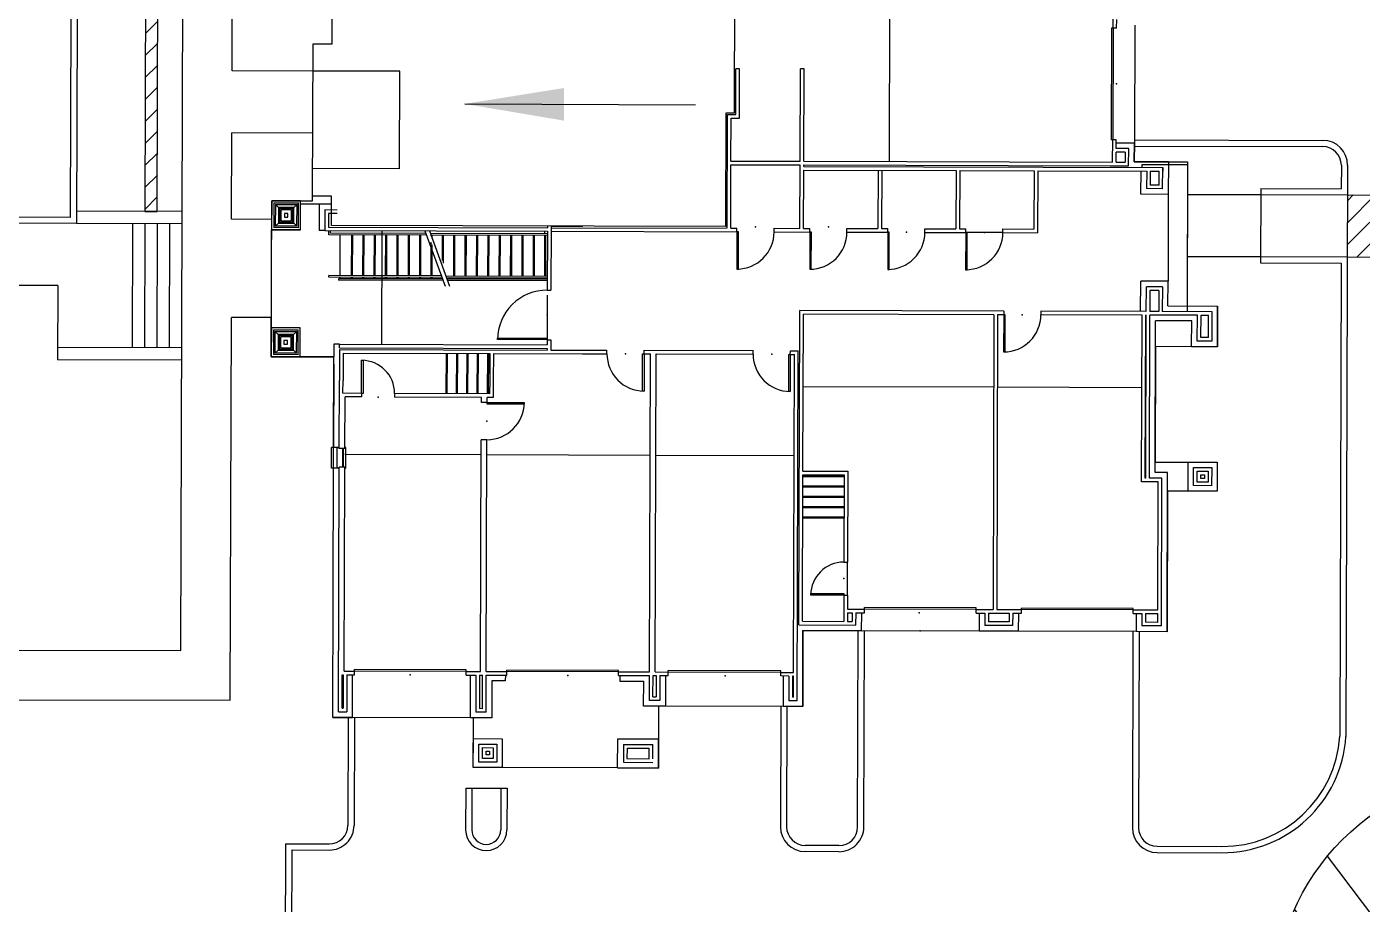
# Model space of a CAD drawing. Header units: feet. Extents: x 26064 to 27719, y 16802 to 28989.
# Drawn here: x 27415.9 to 27523.6, y 17355 to 17425.8 of the extents above; entities that cross this region are included whole.
import ezdxf

# ---------------------------------------------------------------- set-up
doc = ezdxf.new("R2010")
doc.units = ezdxf.units.FT
doc.header["$LTSCALE"] = 50
doc.header["$MEASUREMENT"] = 0
doc.header["$PDSIZE"] = -0.5
doc.linetypes.add('HIDDEN', pattern=[0.375, 0.25, -0.125])
for name, color, linetype in [('BUILDING-INTERIOR', 251, 'Continuous'), ('BUILDINGS', 5, 'Continuous'), ('CURB-B', 4, 'Continuous'), ('CURB-F', 32, 'Continuous'), ('INLET PROTECTION', 1, 'HIDDEN'), ('PAINT-MARKINGS', 32, 'Continuous'), ('RETAINING WALL', 7, 'Continuous'), ('SD-STRUCTURE', 6, 'Continuous'), ('SIDEWALK', 9, 'Continuous'), ('STAIRS', 43, 'Continuous'), ('STEPS', 7, 'Continuous')]:
    doc.layers.add(name, color=color, linetype=linetype)
doc.styles.add('ls80', font='simplex', dxfattribs={"oblique": 15, "height": 4})
doc.dimstyles.new('dim', dxfattribs={"dimtxt": 0.18, "dimasz": 0.16, "dimexe": 0.0625, "dimexo": 0.0625, "dimgap": 0.03, "dimtad": 3, "dimdec": 4, "dimzin": 0, "dimdsep": 46, "dimtxsty": 'ls80', "dimcen": 0.09, "dimclrd": 256, "dimclre": 256, "dimclrt": 256, "dimaunit": 1, "dimadec": 4, "dimazin": 0, "dimtfac": 1, "dimtdec": 4, "dimtofl": 0, "dimtmove": 2, "dimatfit": 3, "dimfxl": 0, "dimtolj": 1, "dimtzin": 0, "dimlwd": -1, "dimlwe": -1, "dimarcsym": 0})

msp = doc.modelspace()

# ---------------------------------------------------------------- hatches: boundary and pattern name
at = {"layer": 'INLET PROTECTION', "linetype": 'Continuous'}
h = msp.add_hatch(dxfattribs=at)
h.set_pattern_fill('ANSI31', scale=37.499998, angle=262.0889784, style=0)
h.set_pattern_definition([(307.088978, (51646.2888, -5917.764), (3.7392183, 2.82681806), [])])
edge = h.paths.add_edge_path()
edge.add_arc((27535.3005, 17346.96236), 18.75, 0, 360)
at = {"layer": 'PAINT-MARKINGS'}
h = msp.add_hatch(dxfattribs=at)
h.set_pattern_fill('ANSI31', scale=10, style=0)
h.set_pattern_definition([(45, (-0.0024, -0.8333), (-0.883883476, 0.883883476), [])])
h.paths.add_polyline_path([(27566.4178, 17407.08755), (27566.43239, 17412.08753), (27522.43258, 17412.21595), (27522.41798, 17407.21597)])
at = {"layer": 'RETAINING WALL'}
h = msp.add_hatch(dxfattribs=at)
h.set_pattern_fill('ANSI31', scale=10, style=0)
edge = h.paths.add_edge_path()
edge.add_line((27426.44322, 17410.87929), (27426.76213, 17520.14799))
edge.add_arc((27449.76204, 17520.08087), 23, 138.7365357, 179.8327778, ccw=False)
edge.add_line((27432.47328, 17535.24988), (27431.7216, 17535.90941))
edge.add_arc((27449.76204, 17520.08087), 24, 138.7365357, 179.8327778)
edge.add_line((27425.76214, 17520.15091), (27425.44323, 17410.88221))
edge.add_line((27425.44323, 17410.88221), (27426.44322, 17410.87929))

# ---------------------------------------------------------------- linework, layer by layer
at = {"layer": 'BUILDING-INTERIOR', "color": 7, "ltscale": 12}
for p, q in [((27485.5007, 17414.9061), (27485.53753, 17427.52625)), ((27503.52533, 17425.66193), (27503.53062, 17427.47373)), ((27503.81689, 17425.66108), (27503.81895, 17426.36914)), ((27503.40038, 17425.6623), (27503.37412, 17416.66576)), ((27503.52533, 17425.66193), (27503.40038, 17425.6623)), ((27503.52533, 17425.66193), (27503.49907, 17416.66539)), ((27503.81689, 17425.66108), (27503.52533, 17425.66193)), ((27445.99514, 17422.18538), (27438.99783, 17422.2058)), ((27445.97216, 17414.3134), (27445.99514, 17422.18538)), ((27473.09975, 17418.6909), (27473.11057, 17422.39779)), ((27473.40212, 17422.39694), (27473.11057, 17422.39779)), ((27473.39045, 17418.39849), (27473.40212, 17422.39694)), ((27478.29514, 17414.92714), (27478.3169, 17422.3826)), ((27478.60845, 17422.38175), (27478.3169, 17422.3826)), ((27478.58669, 17414.92628), (27478.60845, 17422.38175)), ((27472.40659, 17409.52966), (27472.43334, 17418.69284)), ((27472.43334, 17418.69284), (27473.09975, 17418.6909)), ((27472.71395, 17414.94343), (27472.72404, 17418.40043)), ((27472.72404, 17418.40043), (27473.39045, 17418.39849)), ((27503.49907, 17416.66539), (27503.37412, 17416.66576)), ((27503.49379, 17414.85359), (27503.49907, 17416.66539)), ((27503.79063, 17416.66454), (27503.49907, 17416.66539)), ((27503.78856, 17415.95648), (27503.79063, 17416.66454)), ((27503.7899, 17416.41464), (27505.24767, 17416.41038)), ((27505.24324, 17414.89013), (27505.24767, 17416.41038)), ((27503.78534, 17414.85274), (27503.78771, 17415.66492)), ((27504.49577, 17415.66286), (27503.78771, 17415.66492)), ((27504.78818, 17415.95356), (27503.78856, 17415.95648)), ((27504.49577, 17415.66286), (27504.4934, 17414.85067)), ((27504.78411, 17414.55827), (27504.78818, 17415.95356)), ((27445.97216, 17414.3134), (27438.97486, 17414.33382)), ((27472.69815, 17409.5288), (27472.7131, 17414.65187)), ((27472.7131, 17414.65187), (27478.29429, 17414.63558)), ((27472.71395, 17414.94343), (27478.29514, 17414.92714)), ((27478.27933, 17409.51252), (27478.29429, 17414.63558)), ((27478.57089, 17409.51166), (27478.58463, 17414.21822)), ((27478.58463, 17414.21822), (27490.87157, 17414.18236)), ((27478.58548, 17414.50977), (27478.58584, 17414.63473)), ((27478.58548, 17414.50977), (27507.53269, 17414.42529)), ((27478.58584, 17414.63473), (27503.28467, 17414.56264)), ((27478.58669, 17414.92628), (27503.49379, 17414.85359)), ((27484.58232, 17414.20071), (27484.56858, 17409.49416)), ((27484.87387, 17414.19986), (27484.86014, 17409.49331)), ((27490.87157, 17414.18236), (27490.85784, 17409.4758)), ((27491.16312, 17414.18151), (27491.14939, 17409.47495)), ((27491.16312, 17414.18151), (27497.16082, 17414.164)), ((27497.16082, 17414.164), (27497.14708, 17409.45745)), ((27497.45237, 17414.16315), (27497.43779, 17409.16504)), ((27497.45237, 17414.16315), (27506.24067, 17414.1375)), ((27503.28467, 17414.56264), (27504.78411, 17414.55827)), ((27503.78534, 17414.85274), (27504.4934, 17414.85067)), ((27507.99218, 17414.88211), (27505.24324, 17414.89013)), ((27505.77704, 17412.26456), (27505.78251, 17414.13884)), ((27506.11656, 17414.42942), (27506.11656, 17414.42942)), ((27506.24067, 17414.1375), (27506.23653, 17412.72138)), ((27506.53222, 17414.13665), (27506.52894, 17413.01209)), ((27506.53222, 17414.13665), (27507.24028, 17414.13458)), ((27507.237, 17413.01002), (27507.24028, 17414.13458)), ((27507.5277, 17412.71762), (27507.53269, 17414.42529)), ((27507.53269, 17414.42529), (27507.53184, 17414.13373)), ((27507.99218, 17414.88211), (27507.98453, 17412.25812)), ((27507.237, 17413.01002), (27506.52894, 17413.01209)), ((27435.67686, 17411.74023), (27435.67005, 17409.40779)), ((27438.0093, 17411.73342), (27435.67686, 17411.74023)), ((27438.00249, 17409.40099), (27438.0093, 17411.73342)), ((27440.50755, 17411.4554), (27440.50948, 17412.12184)), ((27507.98453, 17412.25812), (27505.77704, 17412.26456)), ((27507.5277, 17412.71762), (27506.23653, 17412.72138)), ((27507.98453, 17412.25812), (27507.9641, 17405.26081)), ((27435.84298, 17411.57314), (27435.83714, 17409.57391)), ((27435.84298, 17411.57314), (27437.84221, 17411.56731)), ((27435.96757, 17411.44783), (27435.96246, 17409.6985)), ((27435.96757, 17411.44783), (27437.7169, 17411.44272)), ((27436.21674, 17411.19719), (27435.96757, 17411.44783)), ((27436.21674, 17411.19719), (27436.21309, 17409.94767)), ((27437.46626, 17411.19355), (27436.21674, 17411.19719)), ((27436.2998, 17411.11365), (27436.29664, 17410.03073)), ((27437.38272, 17411.11049), (27436.2998, 17411.11365)), ((27436.40362, 17411.00922), (27436.40107, 17410.13455)), ((27437.27829, 17411.00666), (27436.40362, 17411.00922)), ((27436.69432, 17410.71681), (27436.69347, 17410.42526)), ((27436.98588, 17410.71596), (27436.69432, 17410.71681)), ((27436.98503, 17410.42441), (27436.98588, 17410.71596)), ((27437.27573, 17410.132), (27437.27829, 17411.00666)), ((27437.37956, 17410.02757), (27437.38272, 17411.11049)), ((27437.46261, 17409.94403), (27437.46626, 17411.19355)), ((27437.46626, 17411.19355), (27437.7169, 17411.44272)), ((27437.71179, 17409.69339), (27437.7169, 17411.44272)), ((27437.83638, 17409.56808), (27437.84221, 17411.56729)), ((27439.50793, 17411.45832), (27438.00851, 17411.46269)), ((27439.50793, 17411.45832), (27439.50173, 17409.33413)), ((27440.50755, 17411.4554), (27439.50793, 17411.45832)), ((27439.96475, 17410.99882), (27439.95989, 17409.3328)), ((27440.96437, 17410.9959), (27439.96475, 17410.99882)), ((27440.25546, 17410.70642), (27440.2523, 17409.6235)), ((27440.96352, 17410.70435), (27440.25546, 17410.70642)), ((27437.83638, 17409.56808), (27435.83715, 17409.57391)), ((27436.21309, 17409.94767), (27435.96247, 17409.6985)), ((27437.71179, 17409.69339), (27435.96247, 17409.6985)), ((27436.21309, 17409.94767), (27437.46261, 17409.94403)), ((27436.29664, 17410.03073), (27437.37956, 17410.02757)), ((27436.40107, 17410.13455), (27437.27573, 17410.132)), ((27436.69347, 17410.42526), (27436.98503, 17410.42441)), ((27437.46261, 17409.94403), (27437.71179, 17409.69339)), ((27440.2523, 17409.6235), (27457.91215, 17409.57196)), ((27457.91252, 17409.69691), (27457.91215, 17409.57196)), ((27458.20407, 17409.69606), (27458.189, 17404.53136)), ((27458.20371, 17409.57111), (27472.34412, 17409.52984)), ((27458.20407, 17409.69606), (27460.77422, 17409.68856)), ((27435.64696, 17401.49416), (27435.67005, 17409.40779)), ((27435.67005, 17409.40779), (27438.00249, 17409.40099)), ((27438.00249, 17409.40099), (27435.67005, 17409.40779)), ((27439.95989, 17409.3328), (27439.50173, 17409.33413)), ((27439.95989, 17409.3328), (27457.9113, 17409.2804)), ((27440.2921, 17408.99862), (27440.29307, 17409.33182)), ((27448.16113, 17408.97564), (27440.2921, 17408.99862)), ((27440.41742, 17409.12321), (27440.41802, 17409.33146)), ((27448.11411, 17409.10073), (27440.41742, 17409.12321)), ((27441.19881, 17405.70554), (27441.20841, 17408.99594)), ((27442.11513, 17405.70286), (27442.12473, 17408.99327)), ((27443.03144, 17405.70019), (27443.04104, 17408.99059)), ((27443.94775, 17405.69751), (27443.95736, 17408.98792)), ((27444.86407, 17405.69484), (27444.87367, 17408.98524)), ((27445.78039, 17405.69216), (27445.78999, 17408.98257)), ((27446.6967, 17405.68949), (27446.7063, 17408.9799)), ((27447.61301, 17405.68681), (27447.62262, 17408.97722)), ((27448.53876, 17408.91796), (27448.53893, 17408.97454)), ((27457.9113, 17409.2804), (27457.89744, 17404.53221)), ((27458.20286, 17409.27955), (27473.19711, 17409.23579)), ((27472.69815, 17409.5288), (27473.19796, 17409.52734)), ((27473.19711, 17409.23579), (27473.18836, 17406.23694)), ((27473.19711, 17409.23579), (27473.19796, 17409.52734)), ((27473.32206, 17409.23542), (27473.19711, 17409.23579)), ((27473.31331, 17406.23658), (27473.32206, 17409.23542)), ((27476.19596, 17409.22704), (27476.19681, 17409.51859)), ((27476.19596, 17409.22704), (27479.06985, 17409.21865)), ((27476.19681, 17409.51859), (27478.27933, 17409.51251)), ((27478.57089, 17409.51166), (27479.0707, 17409.5102)), ((27479.06985, 17409.21865), (27479.06109, 17406.2198)), ((27479.06985, 17409.21865), (27479.0707, 17409.5102)), ((27479.1948, 17409.21828), (27479.06985, 17409.21865)), ((27479.18605, 17406.21944), (27479.1948, 17409.21828)), ((27482.06869, 17409.2099), (27482.06955, 17409.50145)), ((27482.06869, 17409.2099), (27485.3591, 17409.20029)), ((27482.06954, 17409.50145), (27484.56858, 17409.49416)), ((27484.86014, 17409.49331), (27485.35995, 17409.49185)), ((27485.3591, 17409.20029), (27485.35034, 17406.20145)), ((27485.3591, 17409.20029), (27485.35995, 17409.49185)), ((27485.48405, 17409.19993), (27485.3591, 17409.20029)), ((27485.4753, 17406.20108), (27485.48405, 17409.19993)), ((27488.35794, 17409.19154), (27488.35879, 17409.4831)), ((27488.35794, 17409.19154), (27491.64835, 17409.18194)), ((27488.3588, 17409.4831), (27490.85784, 17409.4758)), ((27491.14939, 17409.47495), (27491.6492, 17409.47349)), ((27491.64835, 17409.18194), (27491.63959, 17406.18309)), ((27491.64835, 17409.18194), (27491.6492, 17409.47349)), ((27491.7733, 17409.18157), (27491.64835, 17409.18194)), ((27494.64719, 17409.17318), (27491.64835, 17409.18194)), ((27491.76455, 17406.18273), (27491.7733, 17409.18157)), ((27494.64719, 17409.17318), (27494.64804, 17409.46474)), ((27494.6472, 17409.17319), (27497.43779, 17409.16504)), ((27494.64804, 17409.46474), (27497.14708, 17409.45745)), ((27448.52933, 17405.68414), (27448.53724, 17408.39462)), ((27440.28213, 17405.58326), (27440.2825, 17405.70822)), ((27449.39877, 17405.55665), (27440.28213, 17405.58326)), ((27449.35175, 17405.68174), (27440.2825, 17405.70822)), ((27441.07313, 17405.456), (27441.07277, 17405.33105)), ((27449.4928, 17405.30646), (27441.07277, 17405.33105)), ((27449.44578, 17405.43155), (27441.07313, 17405.456)), ((27441.19808, 17405.45564), (27441.19845, 17405.58059)), ((27442.1144, 17405.45296), (27442.11476, 17405.57791)), ((27443.03071, 17405.45029), (27443.03108, 17405.57524)), ((27443.94703, 17405.44761), (27443.94739, 17405.57256)), ((27444.86334, 17405.44494), (27444.8637, 17405.56989)), ((27445.77965, 17405.44226), (27445.78002, 17405.56721)), ((27446.69597, 17405.43959), (27446.69634, 17405.56454)), ((27447.61228, 17405.43692), (27447.61265, 17405.56186)), ((27448.5286, 17405.43423), (27448.52896, 17405.55918)), ((27473.18836, 17406.23694), (27473.31331, 17406.23658)), ((27479.06109, 17406.2198), (27479.18605, 17406.21944)), ((27485.35034, 17406.20145), (27485.4753, 17406.20108)), ((27491.63959, 17406.18309), (27491.76455, 17406.18273)), ((27505.74944, 17402.80986), (27505.75661, 17405.26725)), ((27507.9641, 17405.26081), (27505.75661, 17405.26725)), ((27507.95827, 17403.26157), (27507.9641, 17405.26081)), ((27457.89744, 17404.53221), (27458.189, 17404.53136)), ((27506.2076, 17402.80852), (27506.21343, 17404.80775)), ((27507.50461, 17404.80398), (27506.21343, 17404.80775)), ((27506.50414, 17404.51534), (27506.49915, 17402.80767)), ((27507.2122, 17404.51328), (27506.50414, 17404.51534)), ((27507.2122, 17404.51328), (27507.20722, 17402.80561)), ((27507.50461, 17404.80398), (27507.49877, 17402.80475)), ((27457.89623, 17404.1157), (27457.88455, 17400.11724)), ((27507.95827, 17403.26157), (27511.95672, 17403.24991)), ((27511.94712, 17399.9595), (27511.95672, 17403.24991)), ((27478.18597, 17377.52484), (27478.26, 17402.89009)), ((27494.71202, 17402.84208), (27478.26, 17402.89009)), ((27478.51375, 17389.93589), (27478.55071, 17402.59769)), ((27493.9198, 17402.55283), (27478.5507, 17402.59769)), ((27493.9198, 17402.55283), (27493.85039, 17378.77031)), ((27494.21136, 17402.55198), (27494.14195, 17378.76946)), ((27494.71117, 17402.55052), (27494.21136, 17402.55198)), ((27494.71117, 17402.55052), (27494.70241, 17399.55168)), ((27494.71202, 17402.84208), (27494.71117, 17402.55052)), ((27494.83612, 17402.55016), (27494.71117, 17402.55052)), ((27494.82736, 17399.55131), (27494.83612, 17402.55016)), ((27497.71086, 17402.83332), (27497.71001, 17402.54177)), ((27505.87355, 17402.51794), (27497.71001, 17402.54177)), ((27506.2076, 17402.80852), (27497.71086, 17402.83332)), ((27505.83428, 17389.06478), (27505.87355, 17402.51794)), ((27506.12668, 17389.35548), (27506.1651, 17402.51709)), ((27506.20675, 17402.51697), (27506.1651, 17402.51709)), ((27506.16833, 17389.35536), (27506.20675, 17402.51697)), ((27506.45989, 17389.35451), (27506.4983, 17402.51612)), ((27510.33016, 17402.50493), (27506.4983, 17402.51612)), ((27507.20722, 17402.80561), (27506.49915, 17402.80767)), ((27506.91939, 17389.81133), (27506.95513, 17402.05662)), ((27509.87066, 17402.04811), (27506.95513, 17402.05662)), ((27511.51805, 17402.79302), (27507.49877, 17402.80475)), ((27509.86459, 17399.96558), (27509.87066, 17402.04811)), ((27510.32408, 17400.4224), (27510.33016, 17402.50493)), ((27510.61648, 17400.71311), (27510.62171, 17402.50408)), ((27510.62171, 17402.50408), (27511.22565, 17402.50232)), ((27511.22042, 17400.71134), (27511.22565, 17402.50232)), ((27511.51113, 17400.41894), (27511.51805, 17402.79302)), ((27435.64696, 17401.49416), (27435.64015, 17399.16173)), ((27437.97939, 17401.48736), (27435.64696, 17401.49416)), ((27435.81307, 17401.32707), (27435.80724, 17399.32784)), ((27435.81307, 17401.32707), (27437.81231, 17401.32124)), ((27435.93766, 17401.20176), (27435.93255, 17399.45243)), ((27435.93766, 17401.20176), (27437.68699, 17401.19665)), ((27436.18684, 17400.95112), (27435.93766, 17401.20176)), ((27436.18684, 17400.95112), (27436.18319, 17399.7016)), ((27437.43636, 17400.94748), (27436.18684, 17400.95112)), ((27437.43636, 17400.94748), (27437.68699, 17401.19665)), ((27437.68188, 17399.44732), (27437.68699, 17401.19665)), ((27437.80647, 17399.32201), (27437.81231, 17401.32122)), ((27437.97259, 17399.15492), (27437.97939, 17401.48736)), ((27436.26989, 17400.86758), (27436.26673, 17399.78466)), ((27437.35281, 17400.86442), (27436.26989, 17400.86758)), ((27436.37372, 17400.76315), (27436.37116, 17399.88849)), ((27436.37116, 17399.88849), (27437.24583, 17399.88593)), ((27437.24838, 17400.7606), (27436.37372, 17400.76315)), ((27436.66442, 17400.47074), (27436.66357, 17400.17919)), ((27436.66357, 17400.17919), (27436.95512, 17400.17834)), ((27436.95598, 17400.46989), (27436.66442, 17400.47074)), ((27436.95512, 17400.17834), (27436.95598, 17400.46989)), ((27437.24583, 17399.88593), (27437.24838, 17400.7606)), ((27437.34965, 17399.7815), (27437.35281, 17400.86442)), ((27437.43271, 17399.69796), (27437.43636, 17400.94748)), ((27440.68285, 17400.16746), (27440.67987, 17399.14702)), ((27441.141, 17400.16616), (27440.68284, 17400.1675)), ((27441.141, 17400.16612), (27440.68285, 17400.16746)), ((27441.14015, 17399.87457), (27441.141, 17400.16612)), ((27441.14015, 17399.87457), (27457.8837, 17399.82568)), ((27441.141, 17400.16612), (27457.88456, 17400.11723)), ((27453.88731, 17400.54542), (27453.88767, 17400.67037)), ((27457.88577, 17400.53375), (27453.88731, 17400.54542)), ((27453.88767, 17400.67037), (27457.88613, 17400.6587)), ((27457.88577, 17400.53375), (27457.88455, 17400.11723)), ((27457.88613, 17400.6587), (27457.88577, 17400.53375)), ((27457.88577, 17400.53375), (27458.17732, 17400.5329)), ((27458.17732, 17400.5329), (27458.17489, 17399.69987)), ((27509.86459, 17399.96558), (27506.94905, 17399.97409)), ((27511.94712, 17399.9595), (27509.86459, 17399.96558)), ((27511.51113, 17400.41894), (27510.32408, 17400.4224)), ((27511.22042, 17400.71134), (27510.61648, 17400.71311)), ((27435.64015, 17399.16173), (27437.97259, 17399.15492)), ((27437.97259, 17399.15492), (27435.64015, 17399.16173)), ((27437.80647, 17399.32201), (27435.80725, 17399.32784)), ((27436.18319, 17399.7016), (27435.93256, 17399.45243)), ((27437.68188, 17399.44732), (27435.93256, 17399.45243)), ((27436.18319, 17399.7016), (27437.43271, 17399.69796)), ((27436.26673, 17399.78466), (27437.34965, 17399.7815)), ((27437.43271, 17399.69796), (27437.68188, 17399.44732)), ((27437.97259, 17399.15492), (27440.67987, 17399.14702)), ((27441.13979, 17399.74961), (27441.13249, 17397.25055)), ((27441.13979, 17399.74961), (27457.88334, 17399.70073)), ((27441.43049, 17399.45721), (27441.42405, 17397.2497)), ((27441.43049, 17399.45719), (27453.25928, 17399.42266)), ((27442.92044, 17396.20412), (27442.92822, 17398.86976)), ((27442.92822, 17398.86976), (27443.05317, 17398.86939)), ((27443.05317, 17398.86939), (27443.04539, 17396.20375)), ((27449.75114, 17396.18418), (27449.76062, 17399.43293)), ((27450.58416, 17396.18175), (27450.59364, 17399.4305)), ((27451.41717, 17396.17932), (27451.42665, 17399.42807)), ((27452.25018, 17396.17689), (27452.25966, 17399.42564)), ((27453.0832, 17396.17446), (27453.09268, 17399.42321)), ((27453.25928, 17399.42266), (27453.25283, 17397.21518)), ((27453.55083, 17399.42181), (27453.54439, 17397.21433)), ((27453.55083, 17399.42181), (27460.74419, 17399.40082)), ((27457.8837, 17399.82568), (27457.88334, 17399.70073)), ((27458.17489, 17399.69987), (27460.74504, 17399.69237)), ((27460.74419, 17399.40088), (27462.71398, 17399.39513)), ((27460.74504, 17399.69243), (27462.71483, 17399.68668)), ((27462.71398, 17399.39513), (27462.71483, 17399.68668)), ((27465.57912, 17396.38789), (27465.58787, 17399.38674)), ((27465.58787, 17399.38674), (27465.71282, 17399.38637)), ((27465.71282, 17399.38637), (27465.70407, 17396.38753)), ((27465.71282, 17399.38637), (27465.71367, 17399.67793)), ((27465.71282, 17399.38637), (27466.21263, 17399.38492)), ((27465.71367, 17399.67793), (27474.50196, 17399.65228)), ((27466.13775, 17373.72811), (27466.21263, 17399.38492)), ((27466.59591, 17373.72677), (27466.67079, 17399.38358)), ((27466.67079, 17399.38358), (27474.50111, 17399.36073)), ((27474.50111, 17399.36073), (27474.50196, 17399.65228)), ((27477.36625, 17396.35349), (27477.37501, 17399.35234)), ((27477.37501, 17399.35234), (27477.49996, 17399.35197)), ((27477.49996, 17399.35197), (27477.49121, 17396.35313)), ((27477.49996, 17399.35197), (27477.50081, 17399.64353)), ((27477.49996, 17399.35197), (27477.83316, 17399.351)), ((27477.50081, 17399.64353), (27478.12557, 17399.6417)), ((27477.75828, 17373.6942), (27477.83316, 17399.351)), ((27478.04315, 17371.40256), (27478.12557, 17399.6417)), ((27494.70241, 17399.55168), (27494.82736, 17399.55131)), ((27440.67817, 17398.56391), (27440.65853, 17391.83737)), ((27441.11645, 17391.75273), (27441.13249, 17397.25056)), ((27441.42101, 17396.20849), (27441.42405, 17397.2497)), ((27453.25284, 17397.21518), (27453.2498, 17396.17397)), ((27453.54439, 17397.21433), (27453.5405, 17395.88156)), ((27478.53369, 17396.76659), (27493.90278, 17396.72174)), ((27494.19434, 17396.72089), (27505.85653, 17396.68685)), ((27442.92044, 17396.20412), (27441.42101, 17396.20849)), ((27441.5746, 17391.75139), (27441.58676, 17395.91645)), ((27442.91958, 17395.91256), (27441.58676, 17395.91645)), ((27442.92044, 17396.20412), (27442.91958, 17395.91256)), ((27443.04539, 17396.20375), (27442.92044, 17396.20412)), ((27445.58608, 17396.19634), (27445.58523, 17395.90478)), ((27452.58253, 17395.88436), (27445.58523, 17395.90478)), ((27453.2498, 17396.17397), (27445.58608, 17396.19634)), ((27452.58132, 17395.46786), (27452.58253, 17395.88436)), ((27453.03947, 17395.46652), (27453.04069, 17395.88302)), ((27453.5405, 17395.88156), (27453.04069, 17395.88302)), ((27465.70407, 17396.38753), (27465.57912, 17396.38789)), ((27477.49121, 17396.35313), (27477.36625, 17396.35349)), ((27453.03947, 17395.46652), (27452.58132, 17395.46786)), ((27453.03911, 17395.34157), (27453.03947, 17395.46652)), ((27456.03796, 17395.33281), (27453.03911, 17395.34157)), ((27453.03947, 17395.46652), (27456.03832, 17395.45777)), ((27456.03832, 17395.45777), (27456.03796, 17395.33281)), ((27452.51798, 17373.76786), (27452.57257, 17392.46901)), ((27453.03072, 17392.46767), (27452.57257, 17392.46901)), ((27452.97614, 17373.76652), (27453.03072, 17392.46767)), ((27440.48707, 17390.17183), (27440.49193, 17391.83785)), ((27440.48707, 17390.17182), (27440.49193, 17391.83785)), ((27440.65853, 17391.83737), (27440.49193, 17391.83785)), ((27440.65853, 17391.83737), (27440.49193, 17391.83785)), ((27441.11668, 17391.83603), (27440.65853, 17391.83737)), ((27441.11669, 17391.83603), (27440.65853, 17391.83737)), ((27440.94523, 17390.17049), (27440.95009, 17391.83651)), ((27440.95009, 17391.83651), (27441.11668, 17391.83603)), ((27441.5746, 17391.75139), (27441.11645, 17391.75273)), ((27441.40363, 17390.25245), (27441.408, 17391.75188)), ((27441.44965, 17391.75175), (27441.44528, 17390.25233)), ((27441.57327, 17391.29323), (27452.56904, 17391.26114)), ((27441.65815, 17391.83445), (27441.57485, 17391.83469)), ((27441.65329, 17390.16842), (27441.65815, 17391.83445)), ((27453.0272, 17391.2598), (27466.18881, 17391.22138)), ((27441.05445, 17370.51089), (27441.11207, 17390.2533)), ((27441.57023, 17390.25197), (27441.11207, 17390.2533)), ((27441.52221, 17373.79995), (27441.57023, 17390.25197)), ((27466.64696, 17391.22005), (27477.80934, 17391.18747)), ((27506.92188, 17390.66516), (27509.58751, 17390.65738)), ((27509.58071, 17388.32495), (27509.58751, 17390.65738)), ((27509.58751, 17390.65738), (27511.91995, 17390.65058)), ((27510.01932, 17388.761), (27510.02357, 17390.21878)), ((27510.02357, 17390.21878), (27511.48134, 17390.21452)), ((27511.48134, 17390.21452), (27511.47709, 17388.75675)), ((27511.91995, 17390.65058), (27511.91314, 17388.31814)), ((27440.65367, 17390.17134), (27440.48707, 17390.17183)), ((27440.65367, 17390.17134), (27440.48707, 17390.17182)), ((27440.59495, 17370.05407), (27440.65367, 17390.17134)), ((27441.11183, 17390.17), (27440.65367, 17390.17134)), ((27441.11183, 17390.17), (27440.65367, 17390.17134)), ((27441.11183, 17390.17), (27440.94523, 17390.17049)), ((27441.56999, 17390.16866), (27441.65329, 17390.16842)), ((27478.47838, 17377.81555), (27478.5129, 17389.64433)), ((27481.84447, 17389.46801), (27478.51242, 17389.47773)), ((27478.51291, 17389.64433), (27481.84496, 17389.63461)), ((27478.51376, 17389.93589), (27482.13736, 17389.92531)), ((27481.84496, 17389.63461), (27481.82441, 17382.59564)), ((27482.13736, 17389.92531), (27482.11597, 17382.59479)), ((27506.16833, 17389.35536), (27506.12668, 17389.35548)), ((27507.4595, 17389.35159), (27506.45989, 17389.35451)), ((27507.919, 17389.80841), (27506.91939, 17389.81133)), ((27507.42474, 17377.4395), (27507.4595, 17389.35159)), ((27507.88156, 17376.98001), (27507.919, 17389.80841)), ((27510.31172, 17389.05171), (27510.31427, 17389.92637)), ((27510.31427, 17389.92637), (27511.18894, 17389.92382)), ((27510.60412, 17389.34241), (27510.60498, 17389.63396)), ((27510.89568, 17389.34156), (27510.60412, 17389.34241)), ((27510.60498, 17389.63396), (27510.89653, 17389.63311)), ((27510.89653, 17389.63311), (27510.89568, 17389.34156)), ((27511.18894, 17389.92382), (27511.18638, 17389.04915)), ((27481.84204, 17388.63499), (27478.50999, 17388.64472)), ((27507.1671, 17389.06089), (27505.83428, 17389.06478)), ((27507.13695, 17378.73153), (27507.1671, 17389.06089)), ((27507.91469, 17388.32981), (27509.58071, 17388.32495)), ((27511.91314, 17388.31814), (27509.58071, 17388.32495)), ((27511.47709, 17388.75675), (27510.01932, 17388.761)), ((27511.18638, 17389.04915), (27510.31172, 17389.05171)), ((27481.83718, 17386.96897), (27478.50513, 17386.97869)), ((27481.83961, 17387.80198), (27478.50756, 17387.8117)), ((27481.83475, 17386.13595), (27478.50269, 17386.14568)), ((27481.82441, 17382.59564), (27482.11597, 17382.59479)), ((27482.10819, 17379.92915), (27482.11597, 17382.59479)), ((27479.15099, 17379.93778), (27479.15136, 17380.06273)), ((27481.81663, 17379.93), (27479.15099, 17379.93778)), ((27479.15136, 17380.06273), (27481.817, 17380.05495)), ((27481.81663, 17379.93), (27481.81043, 17377.80582)), ((27481.817, 17380.05495), (27481.81663, 17379.93)), ((27481.81663, 17379.93), (27482.10819, 17379.92915)), ((27482.10819, 17379.92915), (27482.10491, 17378.80458)), ((27482.10406, 17378.51303), (27482.10199, 17377.80497)), ((27482.10406, 17378.51303), (27482.47891, 17378.51193)), ((27482.10491, 17378.80458), (27483.47938, 17378.80057)), ((27482.47891, 17378.51194), (27482.47685, 17377.80388)), ((27482.77047, 17378.51109), (27482.76755, 17377.51147)), ((27482.77047, 17378.51108), (27483.47853, 17378.50902)), ((27483.22862, 17378.50974), (27483.22437, 17377.05197)), ((27483.47853, 17378.50902), (27483.47938, 17378.80057)), ((27483.47938, 17378.80057), (27483.47974, 17378.92552)), ((27492.47592, 17378.77432), (27483.47938, 17378.80057)), ((27492.47628, 17378.89927), (27483.47974, 17378.92552)), ((27492.47507, 17378.48276), (27492.47592, 17378.77432)), ((27492.47507, 17378.48276), (27493.18313, 17378.48069)), ((27492.47592, 17378.77432), (27492.47628, 17378.89927)), ((27492.47592, 17378.77432), (27493.85039, 17378.77031)), ((27492.72497, 17378.48203), (27492.72072, 17377.02426)), ((27493.18314, 17378.4807), (27493.18021, 17377.48108)), ((27493.47469, 17378.47985), (27493.47262, 17377.77178)), ((27493.47469, 17378.47984), (27495.14071, 17378.47498)), ((27494.14195, 17378.76946), (27496.14118, 17378.76362)), ((27495.14071, 17378.47498), (27495.13864, 17377.76692)), ((27495.43226, 17378.47413), (27495.42935, 17377.47451)), ((27495.43226, 17378.47413), (27496.14032, 17378.47206)), ((27495.89042, 17378.47279), (27495.88617, 17377.01502)), ((27496.14032, 17378.47206), (27496.14118, 17378.76362)), ((27496.14118, 17378.76362), (27496.14154, 17378.88857)), ((27505.13772, 17378.73736), (27496.14118, 17378.76362)), ((27505.13808, 17378.86231), (27496.14154, 17378.88857)), ((27505.13687, 17378.44581), (27505.13772, 17378.73736)), ((27505.13687, 17378.44581), (27505.84493, 17378.44374)), ((27505.13772, 17378.73736), (27505.13808, 17378.86231)), ((27505.13772, 17378.73736), (27507.13695, 17378.73153)), ((27505.38677, 17378.44508), (27505.38252, 17376.98731)), ((27505.84493, 17378.44374), (27505.84201, 17377.44412)), ((27506.13648, 17378.44289), (27506.13442, 17377.73483)), ((27506.13648, 17378.44289), (27507.1361, 17378.43997)), ((27507.13403, 17377.73191), (27507.1361, 17378.43997)), ((27478.18597, 17377.52484), (27482.76755, 17377.51147)), ((27478.47838, 17377.81555), (27481.81043, 17377.80582)), ((27482.10199, 17377.80497), (27482.47685, 17377.80388)), ((27495.42935, 17377.47451), (27493.18021, 17377.48108)), ((27495.13864, 17377.76692), (27493.47262, 17377.77178)), ((27507.42474, 17377.4395), (27505.84201, 17377.44412)), ((27507.13403, 17377.73191), (27506.13442, 17377.73483)), ((27478.49997, 17370.94306), (27478.51784, 17377.06571)), ((27478.51784, 17377.06571), (27483.22437, 17377.05197)), ((27495.88617, 17377.01502), (27492.72072, 17377.02426)), ((27507.88156, 17376.98001), (27505.38252, 17376.98731)), ((27441.34685, 17370.80159), (27441.35476, 17373.50889)), ((27441.35476, 17373.50889), (27441.43806, 17373.50864)), ((27441.43806, 17373.50864), (27441.43016, 17370.80135)), ((27441.52221, 17373.79995), (27442.35522, 17373.79752)), ((27441.72961, 17373.50779), (27441.72086, 17370.50894)), ((27441.72961, 17373.50779), (27442.35437, 17373.50597)), ((27442.17769, 17370.04945), (27442.18777, 17373.50645)), ((27442.35437, 17373.50597), (27442.35522, 17373.79752)), ((27442.35522, 17373.79752), (27442.35559, 17373.92247)), ((27451.35176, 17373.77127), (27442.35522, 17373.79752)), ((27451.35213, 17373.89622), (27442.35559, 17373.92247)), ((27451.35091, 17373.47971), (27451.35176, 17373.77127)), ((27451.35091, 17373.47971), (27452.14228, 17373.4774)), ((27451.35176, 17373.77127), (27451.35213, 17373.89622)), ((27451.35176, 17373.77127), (27452.51798, 17373.76786)), ((27451.68412, 17373.47874), (27451.67403, 17370.02173)), ((27452.14228, 17373.4774), (27452.13352, 17370.47855)), ((27452.43383, 17373.47655), (27452.42593, 17370.76926)), ((27452.43383, 17373.47655), (27452.68373, 17373.47582)), ((27452.67583, 17370.76853), (27452.68373, 17373.47582)), ((27452.96654, 17370.47612), (27452.97529, 17373.47497)), ((27452.97529, 17373.47497), (27454.64132, 17373.47011)), ((27452.97614, 17373.76652), (27454.64217, 17373.76166)), ((27453.43211, 17373.01548), (27453.42336, 17370.01663)), ((27454.51503, 17373.01231), (27453.43211, 17373.01548)), ((27454.51636, 17373.47047), (27454.51503, 17373.01231)), ((27454.64132, 17373.47011), (27454.64217, 17373.76166)), ((27454.64217, 17373.76166), (27454.64253, 17373.88661)), ((27463.63871, 17373.7354), (27454.64217, 17373.76166)), ((27463.63907, 17373.86036), (27454.64253, 17373.88661)), ((27463.63786, 17373.44385), (27463.63871, 17373.7354)), ((27463.63786, 17373.44385), (27466.1369, 17373.43656)), ((27463.63871, 17373.7354), (27463.63907, 17373.86036)), ((27463.63871, 17373.7354), (27466.13775, 17373.72811)), ((27463.76281, 17373.44349), (27463.76147, 17372.98533)), ((27463.76147, 17372.98533), (27465.6774, 17372.97974)), ((27465.67157, 17370.98051), (27465.6774, 17372.97974)), ((27466.13106, 17371.43732), (27466.1369, 17373.43656)), ((27466.42347, 17371.72803), (27466.42845, 17373.43571)), ((27466.42845, 17373.43571), (27466.67837, 17373.43498)), ((27466.59591, 17373.72677), (27467.658, 17373.72367)), ((27466.67837, 17373.43498), (27466.67338, 17371.7273)), ((27466.96992, 17373.43413), (27466.96409, 17371.43489)), ((27466.96992, 17373.43413), (27467.65715, 17373.43212)), ((27467.42808, 17373.43279), (27467.42091, 17370.9754)), ((27467.65715, 17373.43212), (27467.658, 17373.72367)), ((27467.658, 17373.72367), (27467.65836, 17373.84863)), ((27476.73784, 17373.69718), (27467.658, 17373.72367)), ((27476.73821, 17373.82213), (27467.65836, 17373.84863)), ((27476.73699, 17373.40562), (27476.73784, 17373.69718)), ((27477.38257, 17373.40374), (27476.73699, 17373.40562)), ((27476.73784, 17373.69718), (27476.73821, 17373.82213)), ((27476.73784, 17373.69718), (27477.75828, 17373.6942)), ((27476.92443, 17373.40507), (27476.91726, 17370.94768)), ((27477.38257, 17373.40374), (27477.37674, 17371.4045)), ((27477.67413, 17373.40288), (27477.66914, 17371.69521)), ((27477.75743, 17373.40264), (27477.67413, 17373.40288)), ((27477.75245, 17371.69496), (27477.75743, 17373.40264)), ((27441.34685, 17370.80159), (27441.43016, 17370.80135)), ((27467.42091, 17370.9754), (27465.67157, 17370.98051)), ((27466.96409, 17371.43489), (27466.13106, 17371.43732)), ((27466.42347, 17371.72803), (27466.67338, 17371.7273)), ((27478.49997, 17370.94306), (27476.91726, 17370.94768)), ((27478.04315, 17371.40256), (27477.37674, 17371.4045)), ((27477.75245, 17371.69496), (27477.66914, 17371.69521)), ((27440.59495, 17370.05407), (27442.17769, 17370.04945)), ((27441.05445, 17370.51089), (27441.72086, 17370.50894)), ((27453.42336, 17370.01663), (27451.67403, 17370.02173)), ((27452.96654, 17370.47612), (27452.13352, 17370.47855)), ((27452.67583, 17370.76853), (27452.42593, 17370.76926)), ((27451.93308, 17366.02248), (27451.93989, 17368.35492)), ((27451.93989, 17368.35492), (27454.27233, 17368.34811)), ((27452.37169, 17366.45854), (27452.37595, 17367.91631)), ((27452.37595, 17367.91631), (27453.83372, 17367.91206)), ((27452.6641, 17366.74924), (27452.66665, 17367.62391)), ((27452.66665, 17367.62391), (27453.54131, 17367.62135)), ((27453.54131, 17367.62135), (27453.53876, 17366.74669)), ((27453.83372, 17367.91206), (27453.82946, 17366.45429)), ((27454.27233, 17368.34811), (27454.26552, 17366.01568)), ((27463.57445, 17365.98851), (27463.58132, 17368.34177)), ((27463.58132, 17368.34177), (27466.87172, 17368.33217)), ((27464.03814, 17367.88228), (27464.03394, 17366.44533)), ((27464.03814, 17367.88228), (27466.41223, 17367.87535)), ((27464.32884, 17367.58987), (27464.32635, 17366.73603)), ((27464.32884, 17367.58987), (27466.11982, 17367.58464)), ((27466.11733, 17366.73081), (27466.11982, 17367.58464)), ((27466.40888, 17366.72996), (27466.41223, 17367.87535)), ((27466.86485, 17365.97891), (27466.87172, 17368.33217)), ((27453.53876, 17366.74669), (27452.6641, 17366.74924)), ((27452.9565, 17367.03995), (27452.95735, 17367.3315)), ((27453.24806, 17367.0391), (27452.9565, 17367.03995)), ((27452.95735, 17367.3315), (27453.24891, 17367.33065)), ((27453.24891, 17367.33065), (27453.24806, 17367.0391)), ((27464.32635, 17366.73603), (27466.11733, 17366.73081)), ((27454.26552, 17366.01568), (27451.93308, 17366.02248)), ((27453.82946, 17366.45429), (27452.37169, 17366.45854)), ((27463.57445, 17365.98851), (27466.86485, 17365.97891)), ((27464.03394, 17366.44533), (27466.40803, 17366.4384))]:
    msp.add_line(p, q, dxfattribs=at)
at = {"layer": 'BUILDING-INTERIOR', "color": 7, "ltscale": 6}
for p, q in [((27503.40038, 17425.6623), (27503.37412, 17416.66576)), ((27503.40038, 17425.6623), (27503.40038, 17425.6623)), ((27503.37412, 17416.66576), (27503.37412, 17416.66576)), ((27505.86665, 17414.43015), (27505.86738, 17414.68005)), ((27505.86738, 17414.68005), (27509.53265, 17414.66936)), ((27509.53265, 17414.66936), (27509.498, 17402.79892)), ((27444.55637, 17400.15615), (27444.58312, 17409.3193)), ((27457.91069, 17409.07213), (27448.47046, 17409.09969)), ((27457.91033, 17408.94718), (27448.51748, 17408.9746)), ((27449.44924, 17406.91514), (27449.45524, 17408.97186)), ((27450.36196, 17405.67879), (27450.37156, 17408.96919)), ((27451.27827, 17405.67611), (27451.28787, 17408.96651)), ((27452.19458, 17405.67344), (27452.20419, 17408.96384)), ((27453.1109, 17405.67076), (27453.1205, 17408.96116)), ((27454.02721, 17405.66809), (27454.03682, 17408.95849)), ((27454.94352, 17405.66542), (27454.95313, 17408.95581)), ((27455.85984, 17405.66274), (27455.86944, 17408.95314)), ((27456.77615, 17405.66007), (27456.78576, 17408.95046)), ((27457.69247, 17405.65739), (27457.70207, 17408.94779)), ((27457.70244, 17409.07274), (27457.70305, 17409.28099)), ((27449.7081, 17405.6807), (27457.90072, 17405.65678)), ((27449.75511, 17405.55561), (27457.90036, 17405.53183)), ((27457.89963, 17405.28192), (27449.84915, 17405.30542)), ((27457.9, 17405.40688), (27449.84951, 17405.43038)), ((27450.36123, 17405.42888), (27450.36159, 17405.55384)), ((27451.27754, 17405.42621), (27451.27791, 17405.55116)), ((27452.19386, 17405.42353), (27452.19422, 17405.54849)), ((27453.11017, 17405.42086), (27453.11053, 17405.54581)), ((27454.02648, 17405.41818), (27454.02685, 17405.54314)), ((27454.94279, 17405.41551), (27454.94316, 17405.54047)), ((27455.85911, 17405.41283), (27455.85947, 17405.53779)), ((27456.77542, 17405.41016), (27456.77579, 17405.53512)), ((27457.69174, 17405.40748), (27457.6921, 17405.53244)), ((27483.47974, 17378.92552), (27483.47974, 17378.92552)), ((27492.47628, 17378.89927), (27483.47974, 17378.92552)), ((27492.47628, 17378.89927), (27492.47628, 17378.89927)), ((27496.14154, 17378.88857), (27496.14154, 17378.88857)), ((27505.13808, 17378.86231), (27496.14154, 17378.88857)), ((27505.13808, 17378.86231), (27505.13808, 17378.86231)), ((27442.35559, 17373.92247), (27442.35559, 17373.92247)), ((27451.35213, 17373.89622), (27442.35559, 17373.92247)), ((27451.35213, 17373.89622), (27451.35213, 17373.89622)), ((27454.64253, 17373.88661), (27454.64253, 17373.88661)), ((27463.63907, 17373.86036), (27454.64253, 17373.88661)), ((27463.63907, 17373.86036), (27463.63907, 17373.86036)), ((27467.65836, 17373.84863), (27467.65836, 17373.84863)), ((27476.73821, 17373.82213), (27467.65836, 17373.84863)), ((27476.73821, 17373.82213), (27476.73821, 17373.82213))]:
    msp.add_line(p, q, dxfattribs=at)
at = {"layer": 'BUILDING-INTERIOR', "color": 7, "ltscale": 4}
for p, q in [((27442.19843, 17405.70262), (27442.20803, 17408.99302)), ((27443.11474, 17405.69995), (27443.12434, 17408.99035)), ((27444.03106, 17405.69727), (27444.04066, 17408.98768)), ((27444.94737, 17405.69459), (27444.95697, 17408.985)), ((27445.86369, 17405.69192), (27445.87329, 17408.98233)), ((27446.78, 17405.68925), (27446.7896, 17408.97965)), ((27447.69632, 17405.68657), (27447.70592, 17408.97697)), ((27448.62142, 17408.69802), (27448.62223, 17408.97429)), ((27449.5319, 17406.69519), (27449.53855, 17408.97162)), ((27450.44526, 17405.67854), (27450.45486, 17408.96894)), ((27451.36157, 17405.67587), (27451.37117, 17408.96627)), ((27452.27789, 17405.6732), (27452.28749, 17408.96359)), ((27453.1942, 17405.67052), (27453.20381, 17408.96092)), ((27454.11051, 17405.66785), (27454.12012, 17408.95825)), ((27455.02683, 17405.66517), (27455.03644, 17408.95557)), ((27455.94314, 17405.6625), (27455.95275, 17408.9529)), ((27456.85946, 17405.65982), (27456.86907, 17408.95022)), ((27457.77577, 17405.65715), (27457.78538, 17408.94755)), ((27448.61263, 17405.68389), (27448.6199, 17408.17468)), ((27442.1977, 17405.45272), (27442.19806, 17405.57767)), ((27443.11401, 17405.45004), (27443.11438, 17405.57499)), ((27444.03033, 17405.44737), (27444.03069, 17405.57232)), ((27444.94664, 17405.4447), (27444.94701, 17405.56964)), ((27445.86296, 17405.44202), (27445.86332, 17405.56697)), ((27446.77927, 17405.43935), (27446.77964, 17405.56429)), ((27447.69558, 17405.43666), (27447.69595, 17405.56162)), ((27448.6119, 17405.43399), (27448.61226, 17405.55894)), ((27450.44453, 17405.42864), (27450.44489, 17405.5536)), ((27451.36084, 17405.42596), (27451.36121, 17405.55092)), ((27452.27716, 17405.42329), (27452.27752, 17405.54825)), ((27453.19347, 17405.42061), (27453.19384, 17405.54557)), ((27454.10979, 17405.41794), (27454.11015, 17405.5429)), ((27455.0261, 17405.41527), (27455.02646, 17405.54022)), ((27455.94242, 17405.41259), (27455.94278, 17405.53755)), ((27456.85873, 17405.40992), (27456.85909, 17405.53487)), ((27457.77504, 17405.40724), (27457.77541, 17405.5322)), ((27449.83444, 17396.18394), (27449.84392, 17399.43269)), ((27450.66746, 17396.18151), (27450.67694, 17399.43026)), ((27451.50047, 17396.17908), (27451.50995, 17399.42783)), ((27452.33348, 17396.17664), (27452.34296, 17399.4254)), ((27453.1665, 17396.17421), (27453.17598, 17399.42297)), ((27481.84472, 17389.55131), (27478.51266, 17389.56103)), ((27481.84228, 17388.71829), (27478.51023, 17388.72802)), ((27481.83742, 17387.05227), (27478.50537, 17387.06199)), ((27481.83985, 17387.88528), (27478.5078, 17387.895)), ((27481.83499, 17386.21925), (27478.50294, 17386.22898))]:
    msp.add_line(p, q, dxfattribs=at)
at = {"layer": 'BUILDING-INTERIOR', "color": 7, "ltscale": 48}
for p, q in [((27448.03575, 17409.30921), (27449.66517, 17404.8478)), ((27448.39211, 17409.30817), (27450.02152, 17404.84676))]:
    msp.add_line(p, q, dxfattribs=at)
at = {"layer": 'BUILDING-INTERIOR', "color": 7, "ltscale": 12}
msp.add_lwpolyline([(27472.62421, 17525.48547), (27472.44443, 17465.30028), (27473.11084, 17465.29834), (27473.08166, 17455.30218), (27472.41525, 17455.30413), (27472.33792, 17428.8143), (27473.00434, 17428.81236), (27472.97516, 17418.8162), (27472.30875, 17418.81815), (27472.28201, 17409.655), (27440.50042, 17409.74776), (27440.50735, 17412.12185), (27438.96841, 17412.12634), (27439.00427, 17424.41328), (27440.54535, 17424.40878), (27440.59142, 17440.19439), (27443.92348, 17440.18466), (27443.95545, 17451.1388), (27437.95776, 17451.1563), (27437.99423, 17463.65149), (27440.16006, 17463.64517), (27440.19002, 17473.91206)], dxfattribs=at)
for centre, radius, start, end in [((27473.19711, 17409.23579), 2.99886, 269.8327778, 359.8327678), ((27479.06985, 17409.21865), 2.99886, 269.8327778, 359.8327678), ((27485.3591, 17409.20029), 2.99886, 269.8327778, 359.8327778), ((27491.64835, 17409.18194), 2.99886, 269.8327778, 359.8327678), ((27457.88577, 17400.53375), 3.99848, 89.8326778, 179.8327778), ((27494.71117, 17402.55052), 2.99886, 269.8327778, 359.8327478), ((27442.92044, 17396.20412), 2.66565, 359.8327778, 89.8327778), ((27465.71282, 17399.38637), 2.99886, 179.8327778, 269.8327778), ((27477.49996, 17399.35197), 2.99886, 179.8327778, 269.8327778), ((27453.03947, 17395.46652), 2.99886, 269.8327778, 359.8327678), ((27481.81663, 17379.93), 2.66565, 89.8327778, 179.8327778)]:
    msp.add_arc(centre, radius, start, end, dxfattribs=at)
for p in [(27503.80376, 17421.16281, 1), (27474.69775, 17409.64795, 1), (27480.57048, 17409.63081, 1), (27486.85852, 17409.19592, 1), (27493.14777, 17409.17756, 1), (27457.8916, 17402.53298, 1), (27496.21059, 17402.54615, 1), (27464.2134, 17399.39075, 1), (27476.00053, 17399.35635, 1), (27444.25241, 17395.90867, 1), (27453.0351, 17393.96709, 1), (27481.82052, 17381.26282, 1), (27487.8935, 17378.49613, 1), (27487.97254, 17377.03811, 1), (27446.85264, 17373.49284, 1), (27459.55609, 17373.45576, 1), (27472.23872, 17373.41875, 1)]:
    msp.add_point(p, dxfattribs=at)
at = {"layer": 'BUILDINGS', "color": 7}
msp.add_line((27509.53265, 17414.66936), (27509.49934, 17403.25708), dxfattribs=at)
at = {"layer": 'BUILDINGS', "color": 7, "flags": 128}
msp.add_lwpolyline([(27505.27539, 17425.90673), (27505.24767, 17416.41038), (27505.24324, 17414.89013), (27507.99218, 17414.88211), (27509.53326, 17414.87761), (27509.53326, 17414.87761), (27509.49934, 17403.25708), (27511.95672, 17403.24991), (27511.94712, 17399.9595), (27509.86459, 17399.96558), (27506.94905, 17399.97409), (27506.92188, 17390.66516), (27509.58751, 17390.65738), (27511.91995, 17390.65058), (27511.91314, 17388.31814), (27509.58071, 17388.32495), (27507.91469, 17388.32981), (27507.88156, 17376.98001), (27505.38252, 17376.98731), (27495.88617, 17377.01502), (27492.72072, 17377.02426), (27483.22437, 17377.05197), (27478.51784, 17377.06571), (27478.49997, 17370.94306), (27476.91726, 17370.94768), (27466.87944, 17370.97698), (27466.86485, 17365.97891), (27463.57445, 17365.98851), (27454.26552, 17366.01568), (27451.93308, 17366.02248), (27451.94475, 17370.02094), (27442.17769, 17370.04945), (27440.59495, 17370.05407), (27440.65367, 17390.17134), (27440.65853, 17391.83737), (27440.67987, 17399.14702), (27435.64015, 17399.16173), (27435.67686, 17411.74023), (27438.0093, 17411.73342), (27438.0093, 17411.73342), (27438.96725, 17411.73063), (27438.96841, 17412.12634), (27438.96841, 17412.12634), (27439.00427, 17424.41328), (27440.54535, 17424.40878), (27440.59142, 17440.19439)], dxfattribs=at)
at = {"layer": 'CURB-B', "color": 7, "flags": 128}
for points in [[(27419.97308, 17426.54824), (27419.92448, 17409.89831)], [(27505.24694, 17416.16029), (27520.44395, 17416.11593)], [(27521.93957, 17414.61156), (27521.93404, 17412.7174)], [(27515.43407, 17412.73638), (27515.41656, 17406.7364)], [(27515.43407, 17412.73638), (27521.93404, 17412.7174)], [(27419.92448, 17409.89831), (27391.9246, 17409.98003)], [(27515.41656, 17406.7364), (27521.91653, 17406.71743)], [(27521.91653, 17406.71743), (27521.8051, 17368.53872)], [(27482.92808, 17361.22654), (27482.97427, 17377.0527)], [(27505.63261, 17376.98658), (27505.58644, 17361.16791)], [(27477.22982, 17370.94677), (27477.20149, 17361.24325)], [(27441.84428, 17370.05042), (27441.8189, 17361.35402)], [(27451.3243, 17364.36255), (27454.65429, 17364.35283)], [(27451.8243, 17364.36109), (27451.81446, 17360.98985)], [(27454.15429, 17364.35428), (27454.14445, 17360.98304)], [(27436.78938, 17359.86869), (27436.71644, 17334.8784)], [(27436.78938, 17359.86869), (27440.31453, 17359.8584)], [(27481.42371, 17359.73092), (27478.69711, 17359.73888)], [(27507.08206, 17359.66354), (27512.30071, 17359.64831)]]:
    msp.add_lwpolyline(points, dxfattribs=at)
for points in [[(27521.93957, 17414.61156, 0.414213562), (27520.44395, 17416.11593)], [(27512.30071, 17359.64831, 0.396488784), (27521.8051, 17368.53872)], [(27440.31453, 17359.8584, 0.414213562), (27441.8189, 17361.35402)], [(27477.20149, 17361.24325, 0.414213562), (27478.69711, 17359.73888)], [(27481.42371, 17359.73092, 0.414213562), (27482.92808, 17361.22654)], [(27505.58644, 17361.16791, 0.414213562), (27507.08206, 17359.66354)], [(27451.81446, 17360.98985, 1), (27454.14445, 17360.98304)]]:
    msp.add_lwpolyline(points, format="xyb", dxfattribs=at)
at = {"layer": 'CURB-F', "color": 7}
for p, q in [((27419.47308, 17426.5497), (27419.42594, 17410.39977)), ((27505.2484, 17416.66029), (27520.44541, 17416.61593)), ((27522.43957, 17414.6101), (27522.30505, 17368.52223)), ((27515.43261, 17412.23638), (27522.43258, 17412.21595)), ((27419.42594, 17410.39977), (27387.92608, 17410.4917)), ((27515.41801, 17407.2364), (27522.41798, 17407.21597)), ((27483.42808, 17361.22508), (27483.47427, 17377.05125)), ((27505.13261, 17376.98804), (27505.08644, 17361.16937)), ((27476.72982, 17370.94823), (27476.7015, 17361.24471)), ((27442.34428, 17370.04896), (27442.3189, 17361.35256)), ((27451.3243, 17364.36254), (27451.31447, 17360.9913)), ((27454.65429, 17364.35283), (27454.64445, 17360.98159)), ((27437.28791, 17359.36724), (27437.2179, 17335.37694)), ((27437.28791, 17359.36724), (27440.31307, 17359.35841)), ((27481.42225, 17359.23092), (27478.69565, 17359.23888)), ((27507.0806, 17359.16354), (27512.29925, 17359.14831))]:
    msp.add_line(p, q, dxfattribs=at)
for centre, radius, start, end in [((27520.43957, 17414.61594), 2, 359.8327778, 89.8327778), ((27512.32843, 17369.14427), 9.996, 269.8327778, 356.4322636), ((27440.31891, 17361.3584), 2, 269.8327778, 359.8327778), ((27478.70149, 17361.23887), 2, 179.8327778, 269.8327778), ((27481.42809, 17361.23092), 2, 269.8327778, 359.8327778), ((27507.08644, 17361.16353), 2, 179.8327778, 269.8327778), ((27452.97946, 17360.98644), 1.665, 179.8327778, 359.8327778)]:
    msp.add_arc(centre, radius, start, end, dxfattribs=at)
at = {"layer": 'INLET PROTECTION', "color": 7, "linetype": 'Continuous'}
msp.add_circle((27535.3005, 17346.96236), 18.75, dxfattribs=at)
at = {"layer": 'PAINT-MARKINGS', "color": 7}
for p, q in [((27522.43258, 17412.21595), (27566.43239, 17412.08753)), ((27522.41798, 17407.21597), (27566.4178, 17407.08755))]:
    msp.add_line(p, q, dxfattribs=at)
at = {"layer": 'RETAINING WALL', "color": 7, "flags": 128}
msp.add_lwpolyline([(27426.44322, 17410.87929), (27426.76213, 17520.14799, -0.181263157), (27432.47328, 17535.24988), (27431.7216, 17535.90941, 0.181263157), (27425.76214, 17520.15091), (27425.44323, 17410.88221)], format="xyb", close=True, dxfattribs=at)
at = {"layer": 'SIDEWALK', "color": 7}
for p, q in [((27428.34039, 17375.47091), (27428.74193, 17513.05577)), ((27432.47686, 17422.22483), (27432.6055, 17466.30069)), ((27438.99783, 17422.2058), (27432.47686, 17422.22483)), ((27432.44191, 17410.25055), (27432.46227, 17417.22485)), ((27438.98324, 17417.20582), (27432.46227, 17417.22485)), ((27509.5256, 17412.25362), (27515.43261, 17412.23638)), ((27435.67249, 17410.24112), (27432.44191, 17410.25055)), ((27509.511, 17407.25364), (27515.41801, 17407.2364)), ((27418.42623, 17404.90266), (27391.91001, 17404.98005)), ((27418.42623, 17404.90266), (27418.40872, 17398.90269)), ((27432.32872, 17371.46539), (27432.41882, 17402.33692)), ((27435.64939, 17402.32749), (27432.41882, 17402.33692)), ((27391.82403, 17375.52147), (27428.34039, 17375.47091)), ((27391.81236, 17371.52148), (27432.32872, 17371.46539))]:
    msp.add_line(p, q, dxfattribs=at)
at = {"layer": 'STAIRS', "color": 7}
for p, q in [((27428.44371, 17410.87345), (27419.9274, 17410.89831)), ((27428.4408, 17409.87346), (27419.92448, 17409.89831)), ((27428.41161, 17399.8735), (27418.41163, 17399.90268)), ((27428.40869, 17398.8735), (27418.40872, 17398.90269))]:
    msp.add_line(p, q, dxfattribs=at)
at = {"layer": 'STEPS', "color": 7}
for p, q in [((27424.44081, 17409.88513), (27424.41163, 17399.88517)), ((27425.44081, 17409.88221), (27425.41162, 17399.88225)), ((27426.4408, 17409.87929), (27426.41162, 17399.87934)), ((27427.4408, 17409.87637), (27427.41161, 17399.87642))]:
    msp.add_line(p, q, dxfattribs=at)

# ---------------------------------------------------------------- leaders
at = {"layer": 'SD-STRUCTURE', "color": 7}
msp.add_leader([(27451.23966, 17419.55879), (27469.83913, 17419.47534)], dimstyle='dim', override={"dimscale": 50, "dimtad": 0, "dimpost": "'"}, dxfattribs=at)

doc.saveas('drawing.dxf')
